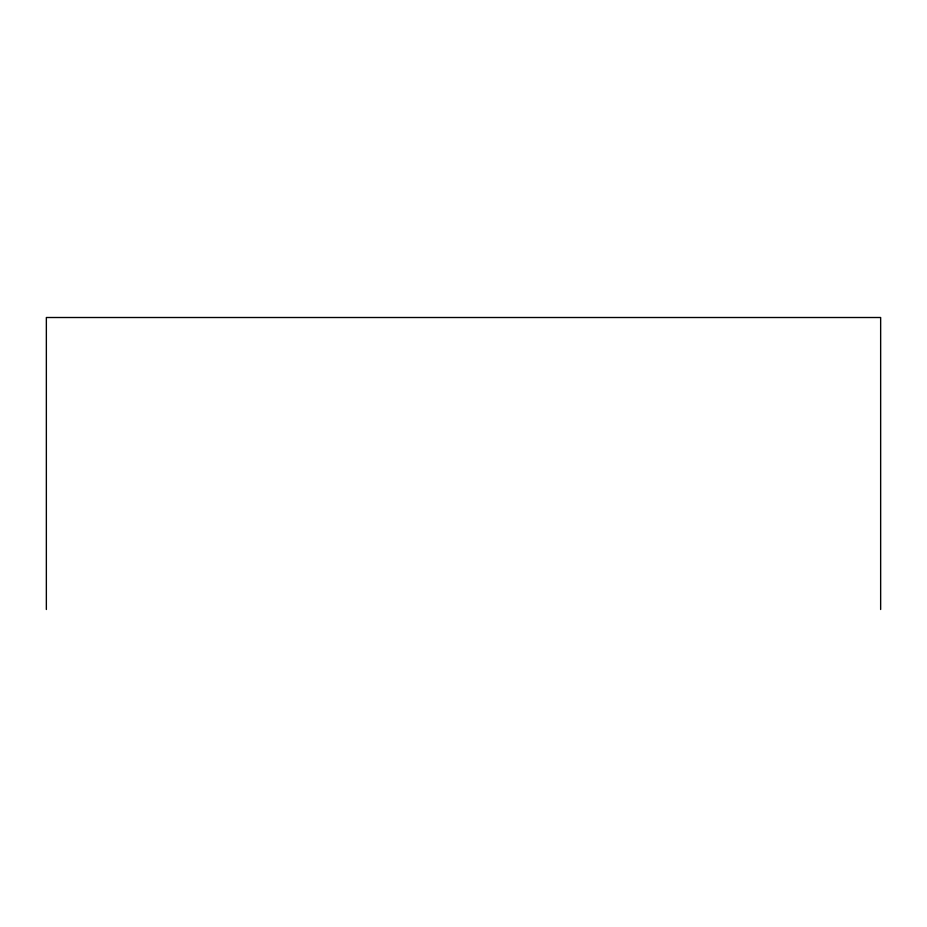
<?xml version="1.0" encoding="UTF-8"?>
<svg xmlns="http://www.w3.org/2000/svg" width="927" height="927" viewBox="0 0 927 927"><rect width="100%" height="100%" fill="white"/><g stroke="black" fill="none" stroke-linecap="round" stroke-linejoin="round"><path stroke-width="1.39" d="M880.65 609.491L880.65 317.509L46.35 317.509L46.35 609.491"/></g></svg>
